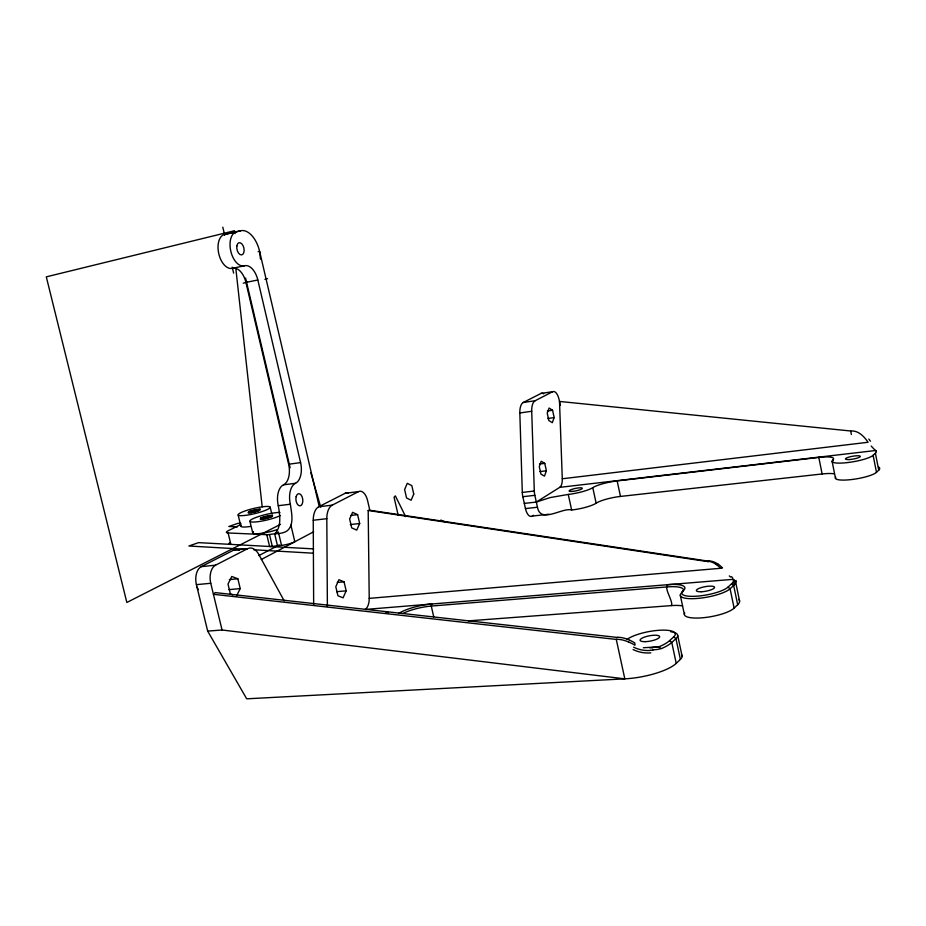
<?xml version="1.0" encoding="UTF-8"?>
<svg xmlns="http://www.w3.org/2000/svg" width="926" height="926" viewBox="0 0 926 926"><rect width="100%" height="100%" fill="white"/><g stroke="black" fill="none" stroke-linecap="round" stroke-linejoin="round"><path stroke-width="1.39" d="M431.666 603.995L431.273 606.067L433.738 616.878M240.725 524.579L228.398 530.644A11.888 1.991 -13.7 0 0 228.12 532.959L266.781 534.684A9.827 1.702 -13.5 0 0 269.501 534.545C275.23 533.272 282.222 534.36 287.338 530.737C294.584 524.324 291.401 512.472 290.359 504.23A17.143 9.596 83.1 0 1 295.498 483.279A17.166 9.642 82.4 0 0 300.58 462.606L257.822 279.976A17.397 9.85 78.2 0 0 244.441 265.774A17.467 9.873 77.5 0 1 230.817 251.293A17.467 9.873 77.5 0 1 236.466 231.778L240.563 230.771A24.84 14.006 77.6 0 1 259.627 251.397L319.181 506.372M546.386 470.79L544.465 476.149L540.911 474.077L539.268 466.623L541.212 461.275L544.766 463.37L546.386 470.79L539.8 471.6M554.165 417.58L552.301 422.696L548.817 420.497L547.22 413.135L549.106 408.03L552.579 410.264L554.165 417.58L547.66 418.494M346.15 590.834L343.106 597.814L337.921 595.777L335.802 586.702L338.893 579.734L344.055 581.829L346.15 590.834L336.659 591.679M359.67 523.526L356.73 530.123L351.695 527.866L349.634 518.93L352.609 512.333L357.61 514.659L359.67 523.526L350.317 524.567M236.5 596.17L240.216 588.589L237.866 578.773L231.766 576.481L228.004 584.063L230.377 593.936L232.831 594.828M681.895 592.582L683.226 590.707A24.122 6.007 -10.4 0 0 697.521 596.124A24.122 6.007 -10.4 0 0 727.975 587.153L731.563 583.866A34.956 8.647 -10.4 0 0 732.964 579.352L735.128 580.706A36.797 9.144 -10.4 0 1 733.658 585.475L730.093 588.774A25.986 6.494 -10.4 0 1 697.29 598.451A25.986 6.494 -10.4 0 1 681.895 592.582A25.488 6.332 -10.8 0 0 667.252 586.91L431.273 606.067A23.3 5.475 -12.7 0 0 402.972 613.463M284.213 600.893L258.748 554.373A17.606 10.279 84.6 0 0 247.566 548.713L233.468 550.229L201.243 566.654A14.399 8.716 85.1 0 0 196.405 584.653L207.679 631.115L246.698 698.817L624.818 678.851A39.691 11.297 -10.7 0 0 676.223 663.363L680.378 659.393A27.757 7.859 -10.6 0 0 681.42 654.647M684.731 613.047A25.951 6.76 -10.2 0 0 703.61 617.688A25.951 6.76 -10.2 0 0 734.121 608.127L737.675 604.736A36.762 9.503 -10.3 0 0 738.728 599.353M835.773 477.203A21.171 4.236 -9.8 0 0 851.735 479.529A21.171 4.236 -9.8 0 0 876.482 472.329L878.751 470.165A30.014 5.973 -9.9 0 0 878.45 466.947M536.328 502.054L550.31 497.54L568.251 494.426A18.879 3.507 -11.7 0 0 592.779 487.655A19.133 3.577 -11.5 0 1 617.156 480.918L818.804 457.421A20.823 3.982 -10.2 0 1 832.833 459.979A21.182 4.051 -10 0 0 847.429 462.595A21.182 4.051 -10 0 0 873.125 455.326L875.406 453.242A30.049 5.718 -10 0 0 875.718 450.499L559.744 487.354L536.328 502.054L524.313 503.408M643.338 647.76L658.999 646.788A37.746 10.279 -10.8 0 0 669.51 640.711L673.711 636.868L675.957 638.639L680.378 659.393M277.499 545.819L274.698 533.966C281.793 526.755 279.884 514.775 278.286 505.7A17.062 9.654 83.1 0 1 283.495 484.83A17.085 9.7 82.4 0 0 288.634 464.239L245.922 282.418A17.328 9.908 78.2 0 0 232.495 268.297A17.386 9.931 77.4 0 1 218.814 253.898A17.386 9.931 77.4 0 1 224.52 234.452L240.563 230.771M560.369 405.449L559.096 399.592A10.441 4.572 81.6 0 0 552.683 391.698L541.015 393.434L523.259 402.486A13.265 5.984 81.8 0 0 519.833 412.973L522.299 492.424A10.742 4.885 83 0 0 522.831 496.706L525.447 508.582A10.742 4.885 83.1 0 0 532.207 516.071L533.434 515.284M261.282 559.524L313.648 531.79M258.863 555.6L279.189 544.928M274.698 533.966L278.494 532.022M201.243 566.654L215.55 565.184L247.566 548.713M313.659 604.782L313.243 520.25A16.251 8.936 83.6 0 1 318.741 506.753L332.237 505.145L358.501 491.625A12.744 6.771 83.2 0 1 367.587 500.584L369.81 510.249L707.939 561.098M523.259 402.486L535.089 400.761L552.683 391.698M318.741 506.753L345.19 493.269L358.501 491.625M280.52 524.359L126.839 602.467L46.3 276.851L234.498 230.724L235.158 233.537M264.94 279.397L267.533 278.633M243.237 283.194L247.254 282.025M834.361 473.869A20.8 4.155 -10.1 0 0 822.126 473.962L620.489 496.429A19.122 3.739 -11.4 0 0 596.147 503.2A18.867 3.669 -11.7 0 1 571.643 510.006C562.557 507.112 540.541 524.243 537.462 507.251L534.846 495.329A10.788 4.85 82.9 0 1 534.302 491.023L531.709 411.271A13.311 5.938 81.8 0 1 535.089 400.761M224.52 234.452L236.466 231.778M258.146 251.722L259.627 251.397L260.438 259.048M232.495 268.297L244.441 265.774M245.922 282.418L257.822 279.976M732.975 579.352L365.145 609.458A12.952 6.91 85 0 0 369.219 598.37L720.567 568.298L722.512 567.951L722.083 567.522A30.72 28.799 -77.8 0 0 718.321 564.293L718.044 564.108M369.219 598.37L368.189 510.481L369.81 510.249M519.833 412.973L531.709 411.271M547.37 411.005L552.579 410.264M288.634 464.239L300.58 462.606M283.495 484.83L295.498 483.279M539.499 464.03L544.766 463.37M278.286 505.7L290.359 504.23M562.29 478.765L868.09 442.269C864.189 436.528 858.263 430.22 850.681 430.995L559.501 401.433L562.29 478.765A10.556 4.653 82.7 0 1 559.744 487.354M522.299 492.424L534.302 491.023M350.942 515.423L357.61 514.659M313.243 520.25L326.809 518.687A16.332 8.878 83.5 0 1 332.237 505.145M522.831 496.706L534.846 495.329M525.447 508.582L537.462 507.251M532.207 516.071L549.072 514.243M266.781 534.684L269.593 546.49A9.816 1.771 -13.5 0 0 272.302 546.375L281.527 545.379A9.85 1.783 -13.5 0 0 294.838 541.756L290.903 525.088M229.347 579.607L237.866 578.773M196.405 584.653L210.758 583.276A14.469 8.67 85 0 1 215.55 565.184M228.849 589.642L240.216 588.589M337.272 582.454L344.055 581.829M431.562 603.995L429.872 604.157A24.979 5.845 -12.7 0 0 398.875 613.336A21.333 4.931 -13 0 1 398.608 613.498M207.679 631.115L222.055 629.993L624.818 678.851L616.288 639.438M468.359 620.871L671.234 605.616A25.465 6.586 -10.7 0 1 682.555 605.917M652.298 647.899L649.647 647.76M652.992 650.26L650.446 650.133M240.957 523.41L238.075 523.306L228.838 526.5L237.461 526.836M313.532 548.875L198.569 542.636L188.892 546.004L245.124 549.257M253.77 549.755L312.895 553.181M617.492 637.458L215.226 592.594L213.42 594.295L616.369 639.438M368.189 510.481L706.503 561.422M628.708 641.984L629.078 642.146A34.771 23.081 22 0 1 634.345 644.843L634.97 645.202L634.796 642.933A33.625 22.722 22.9 0 0 629.749 640.202M440.857 520.03L444.098 521.616M716.423 564.547L716.55 564.64A29.794 27.954 -81.2 0 1 720.15 567.87L720.567 568.298M731.563 583.866L733.658 585.475L737.675 604.736M727.975 587.153L730.093 588.774L734.121 608.127M669.51 640.711L671.778 642.494L676.223 663.363M729.294 575.914L730.556 577.048M731.517 576.678L732.651 577.847M658.999 646.788L661.199 648.698A39.749 10.857 -10.8 0 0 671.778 642.494L675.957 638.639A27.792 7.558 -10.7 0 0 670.667 631.706M197.018 587.177L198.43 589.654M405.634 516.604L395.356 495.896L394.059 497.216L398.192 515.319M310.766 472.549L320.732 507.135M210.758 583.276L222.055 629.993M228.12 532.959L230.863 544.384A11.888 2.06 -13.7 0 1 229.949 542.659M249.951 521.35L252.729 532.994M238.156 515.018L240.864 526.338M278.726 533.515L281.527 545.379M270.218 507.298A16.506 2.639 -13.5 0 1 246.084 515.284A16.506 2.639 -13.5 0 1 246.189 510.573A16.506 2.639 -13.5 0 1 270.218 507.298L271.7 513.583M269.501 534.545L272.302 546.375M245.575 278.043L290.127 467.757M222.807 227.183L224.717 235.262M232.206 267.093L233.63 273.112M568.251 494.426L571.643 510.006M592.779 487.655L596.147 503.2M617.156 480.918L620.489 496.429M680.309 595.279L684.36 614.424M677.705 635.479L682.092 656.14M671.234 605.616C674.441 602.502 660.921 584.156 669.544 584.538A27.317 6.76 -10.8 0 1 683.226 590.707M735.857 583.114L739.585 601.067M707.869 561.098L708.066 562.024M818.804 457.421L822.126 473.962M832.833 459.979L833.053 461.021M832.15 461.623L835.53 478.464M873.125 455.326L876.482 472.329M850.681 430.995L851.376 434.514M875.406 453.242L878.751 470.165M235.783 268.077L262.197 506.869M326.809 518.687L327.387 606.495M277.314 529.591A16.981 2.905 -13.5 0 1 258.736 533.642A16.981 2.905 -13.5 0 1 253.458 531.64M280.277 515.585A16.992 2.801 -13.5 0 1 255.738 521.94A16.992 2.801 -13.5 0 1 255.24 517.738A16.992 2.801 -13.5 0 1 279.907 512.448M228.641 233.433A24.736 14.087 77.6 0 1 231.824 233.294M250.448 526.431A16.494 2.743 -13.6 0 1 241.2 525.401M541.015 393.434A10.406 4.607 81.6 0 1 543.712 393.874M870.486 441.204A15.835 2.72 54.5 0 1 868.82 439.051M875.996 450.846A16.448 1.019 50.2 0 1 871.204 446.066M233.468 550.229A17.513 10.336 84.7 0 1 239.429 550.299M616.218 639.253A21.02 14.029 22 0 1 628.661 642.065M649.902 650.48A32.642 31.461 54.5 0 1 633.615 647.181M660.562 648.663A25.338 18.717 36.3 0 1 652.853 649.705M627.133 639.368A25.812 6.991 -10.7 0 1 660.018 630.224A25.812 6.991 -10.7 0 1 673.711 636.868M658.861 646.556A21.911 16.575 33.7 0 1 652.193 647.413M650.804 652.853A34.285 32.653 59.4 0 1 633.071 649.531M617.503 637.238A19.689 13.369 22.8 0 1 629.518 640.213M345.19 493.269A12.686 6.829 83.2 0 1 348.419 493.141M707.881 560.867A18.485 17.363 -76.2 0 1 717.986 564.2M734.387 581.597A29.898 11.899 53 0 1 731.424 584.341M385.864 612.179A8.207 1.898 -13 0 1 388.422 612.584M736.054 580.59A23.104 1.968 39.8 0 1 735.626 581.134M733.786 579.641A20.002 1.065 38.3 0 1 732.535 578.981M735.915 581.459A31.368 11.031 54.2 0 1 735.117 583.681M706.584 561.156A17.363 16.332 -79.7 0 1 716.342 564.652M272.51 515.273L272.117 516.558L266.005 518.514L260.31 519.185L260.75 517.9L272.51 515.273M260.102 509.138L259.674 510.353L253.712 512.252L248.214 512.911L248.677 511.684L260.102 509.138M413.748 494.067L411.132 500.237L406.56 497.98L404.627 489.484L407.278 483.314L411.827 485.629L413.748 494.067M251.212 512.553A5.892 0.938 -13.5 0 0 259.893 509.705A5.892 0.938 -13.5 0 0 251.386 510.839A5.892 0.938 -13.5 0 0 251.212 512.553M263.412 518.815A6.065 0.995 -13.5 0 0 272.325 515.863A6.065 0.995 -13.5 0 0 263.516 517.009A6.065 0.995 -13.5 0 0 263.412 518.815M236.836 246.038A6.239 3.53 77.5 0 0 241.57 254.916A6.239 3.53 77.5 0 0 242.936 245.413A6.239 3.53 77.5 0 0 236.836 246.038M296.146 496.649A6.123 3.426 83.1 0 0 299.816 505.851A6.123 3.426 83.1 0 0 302.119 496.787A6.123 3.426 83.1 0 0 296.146 496.649M849.246 459.562A7.57 1.447 -10 0 0 860.323 456.391A7.57 1.447 -10 0 0 849.038 457.062A7.57 1.447 -10 0 0 849.246 459.562M572.268 491.405A6.748 1.25 -11.7 0 0 582.35 488.338A6.748 1.25 -11.7 0 0 572.638 489.113A6.748 1.25 -11.7 0 0 572.268 491.405M645.086 641.66A9.931 2.685 -10.7 0 0 659.659 636.706A9.931 2.685 -10.7 0 0 644.924 636.949A9.931 2.685 -10.7 0 0 645.086 641.66M701.19 591.76A9.283 2.315 -10.4 0 0 714.583 587.292A9.283 2.315 -10.4 0 0 700.577 587.802A9.283 2.315 -10.4 0 0 701.19 591.76"/></g></svg>
